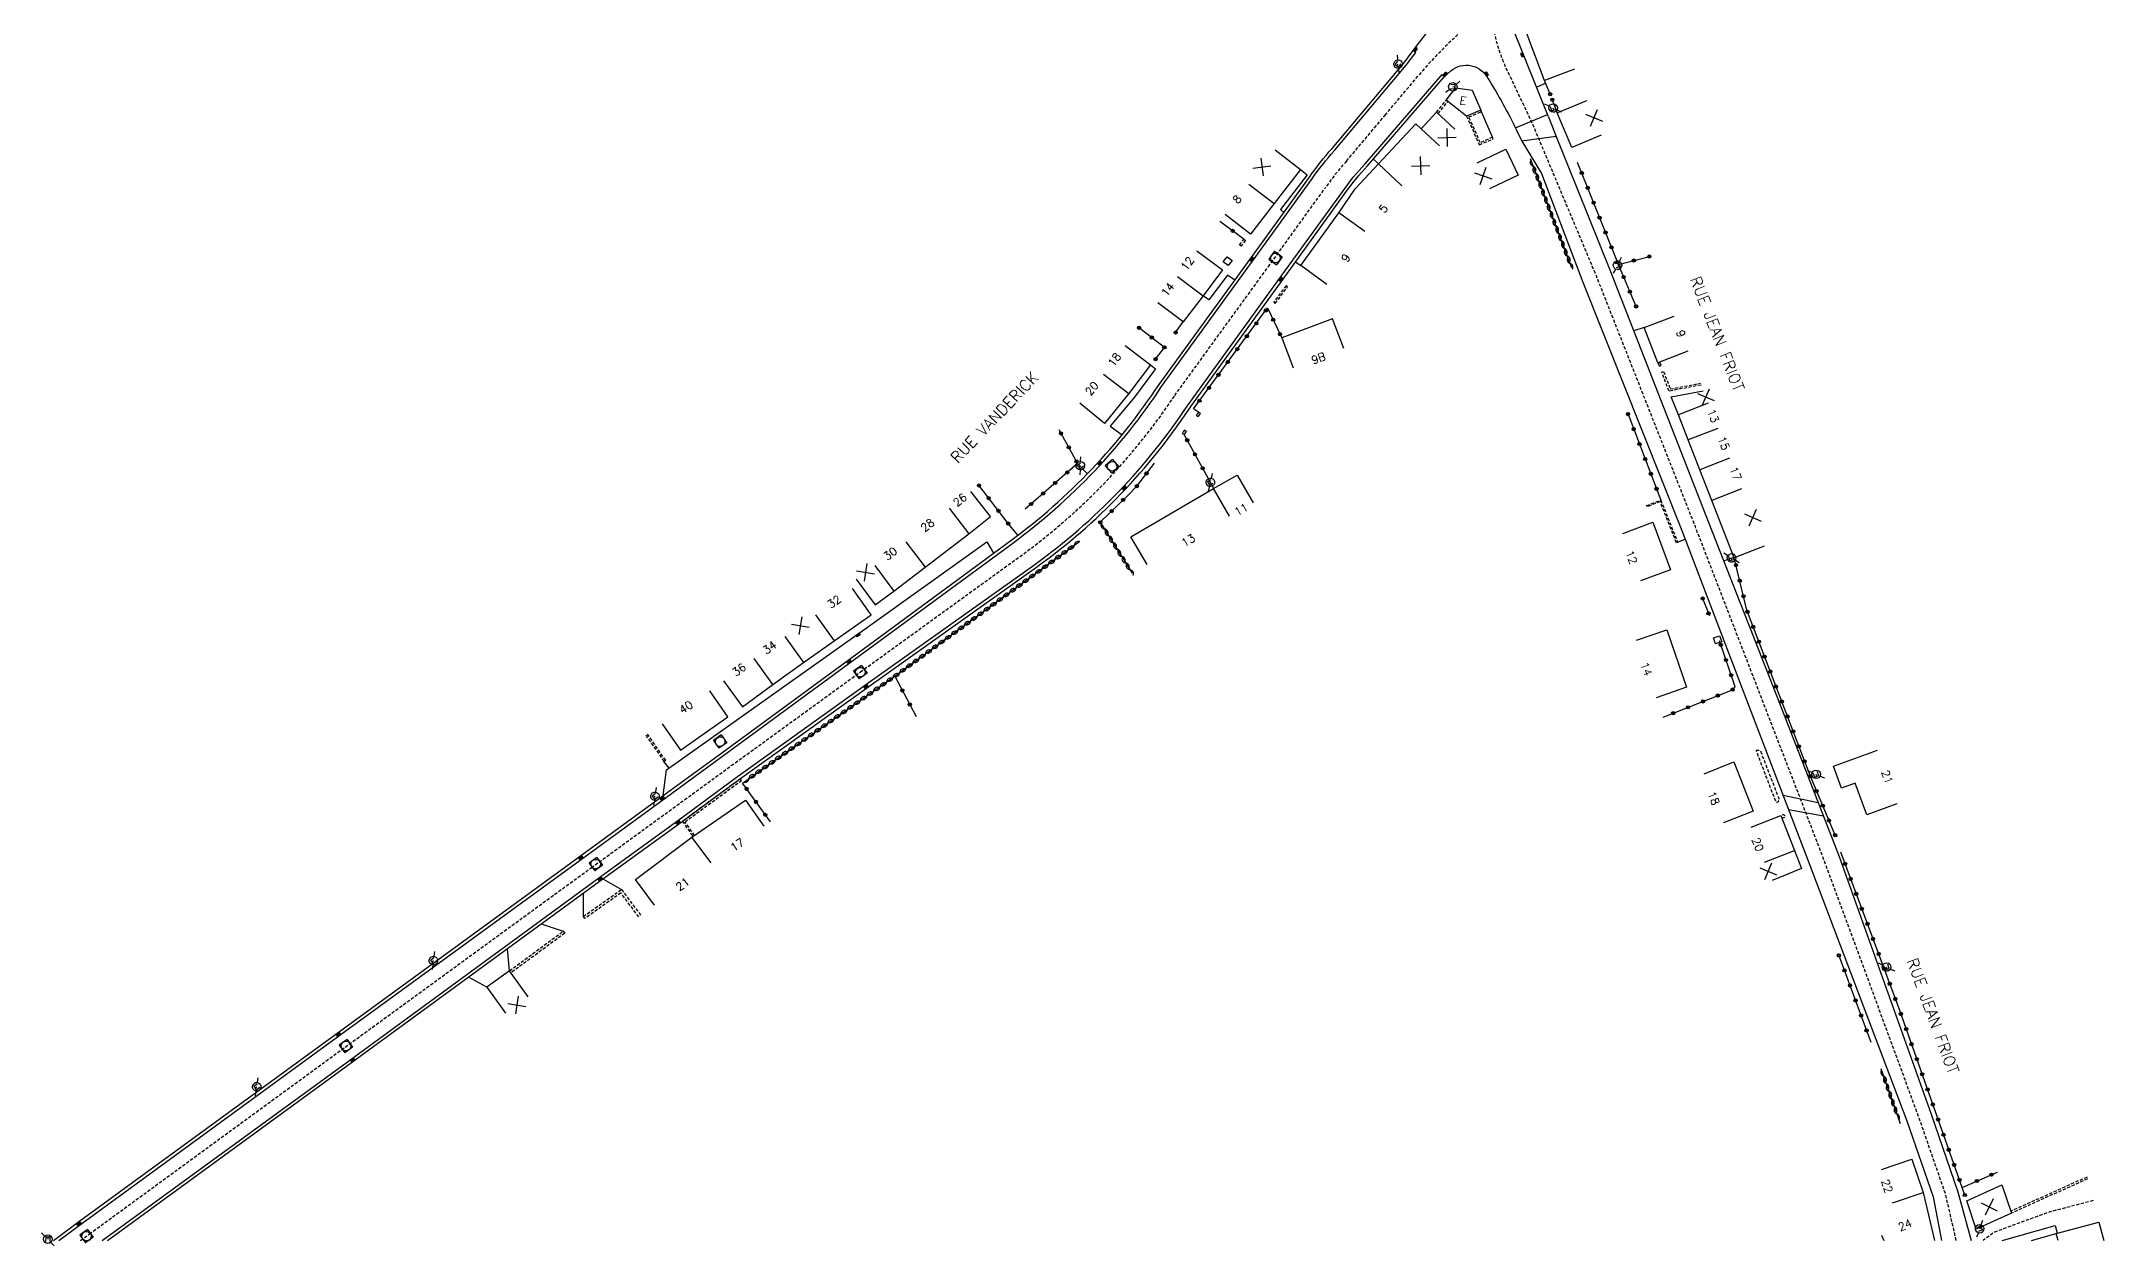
# Model space of a CAD drawing. Header units: millimetres. Extents: x 150000 to 151001, y 125999 to 127001.
# Drawn here: x 150221.5 to 150543.7, y 125999.2 to 126187.3 of the extents above; entities that cross this region are included whole.
import ezdxf
from ezdxf.enums import TextEntityAlignment as Align

# ---------------------------------------------------------------- set-up
doc = ezdxf.new("R2010")
doc.units = ezdxf.units.MM
doc.linetypes.add('DASHED', pattern=[0.75, 0.5, -0.25])
doc.layers.get('0').update_dxf_attribs({"linetype": 'CONTINUOUS'})
for name, color, linetype in [('W0001', 6, 'DASHED'), ('W0008', 7, 'CONTINUOUS'), ('W0100', 7, 'CONTINUOUS'), ('W0112', 1, 'DASHED'), ('W0310', 3, 'CONTINUOUS'), ('W0322', 7, 'CONTINUOUS'), ('W0334', 7, 'CONTINUOUS'), ('W0400', 7, 'CONTINUOUS'), ('W0420', 7, 'CONTINUOUS'), ('W0471', 7, 'CONTINUOUS'), ('W0984', 7, 'CONTINUOUS'), ('W0989', 7, 'CONTINUOUS'), ('W0991', 7, 'CONTINUOUS'), ('W1102', 7, 'CONTINUOUS')]:
    doc.layers.add(name, color=color, linetype=linetype)
doc.styles.get("Standard").update_dxf_attribs({"font": 'romans.shx', "width": 0.85})

# ---------------------------------------------------------------- blocks, each defined once
blk = doc.blocks.new('t991o')
at = {"color": 0, "linetype": 'Continuous'}
for p, q in [((-1, 1), (1, -1)), ((-1, -1), (1, 1))]:
    blk.add_line(p, q, dxfattribs=at)
blk = doc.blocks.new('t310o')
at = {"color": 0, "linetype": 'Continuous'}
for centre, start, end in [((-0.5, 0.38), 216.8699, 323.1304), ((0.5, -0.37), 36.8699, 143.1303)]:
    blk.add_arc(centre, 0.625, start, end, dxfattribs=at)
blk = doc.blocks.new('t322o')
at = {"color": 0, "linetype": 'Continuous'}
for radius in [0.25, 0.15]:
    blk.add_circle((0, 0), radius, dxfattribs=at)
blk = doc.blocks.new('T471')
for p, q in [((-0.333334, 0.333334), (-0.333334, -0.333334)), ((-0.333334, 0.333334), (0.333334, 0.333334)), ((-0.333334, 0), (0, 0)), ((0.500001, 0.500001), (1.000002, 1.000002)), ((-0.500001, -0.500001), (-1.000002, -1.000002)), ((-0.333334, -0.333334), (0.333334, -0.333334))]:
    blk.add_line(p, q)
blk.add_ellipse((0, 0), major_axis=(0.471405, 0.471405), ratio=1, start_param=5.4977871438, end_param=11.780972451)
blk = doc.blocks.new('T400')
for p, q in [((-0.15, 0.3), (0.15, 0.3)), ((-0.15, -0.25), (-0.15, 0.3)), ((-0.15, 0.15), (0.15, 0.15)), ((-0.15, 0), (0.15, 0)), ((0.15, 0.3), (0.15, -0.25)), ((-0.15, -0.15), (0.15, -0.15)), ((-0.15, -0.25), (-0.15, -0.3)), ((-0.15, -0.3), (0.15, -0.3)), ((0.15, -0.3), (0.15, -0.25))]:
    blk.add_line(p, q)
blk = doc.blocks.new('T420')
for p, q in [((0.75, 0.75), (-0.75, 0.75)), ((-0.75, 0.75), (-0.75, -0.75)), ((0.75, 0.75), (0.75, -0.75)), ((0.75, -0.75), (-0.75, -0.75))]:
    blk.add_line(p, q)
blk.add_ellipse((0, 0), major_axis=(-0.53, 0.53), ratio=1, start_param=3.926991, end_param=10.210176)
blk = doc.blocks.new('t112o')
at = {"color": 0, "linetype": 'Continuous'}
for p, q in [((-0.5, 0.5), (0.5, 0.5)), ((-0.5, -0.5), (-0.5, 0.5)), ((0.5, 0.5), (0.5, -0.5)), ((0.5, -0.5), (-0.5, -0.5))]:
    blk.add_line(p, q, dxfattribs=at)

msp = doc.modelspace()

# ---------------------------------------------------------------- linework, layer by layer
at = {"layer": 'W0001', "flags": 128}
msp.add_lwpolyline([(150454.4, 126174.5), (150450.54, 126182.64, -0.076915), (150448.14, 126190.67), (150447.83, 126196.13, 0.043157), (150447.26, 126200.07), (150439.04, 126222.13)], format="xyb", dxfattribs=at)
at = {"layer": 'W0001'}
msp.add_lwpolyline([(150227.65, 126000), (150229.04, 126001.01), (150268.98, 126030.18), (150307.42, 126058.21), (150319.57, 126067.05), (150329.3, 126074.15), (150349.45, 126088.78), (150374.96, 126107.24, 0.087647), (150398.56, 126131.96), (150413.16, 126152.06), (150422.03, 126164.33, -0.032963), (150425.38, 126168.57), (150431.4, 126175.72), (150436.66, 126181.98, -0.060371), (150448.03, 126192.59, -0.294539)], format="xyb", dxfattribs=at)
at = {"layer": 'W0001', "flags": 128}
for points in [[(150520.62, 126000), (150518.95, 126007.2), (150514.77, 126019.26), (150499.98, 126059.4), (150479.87, 126111.46), (150464.41, 126150.63), (150454.4, 126174.5)], [(150542.01, 126006.21), (150535.15, 126004.42), (150526.58, 126001.3), (150524.84, 126000)]]:
    msp.add_lwpolyline(points, dxfattribs=at)
at = {"layer": 'W0008'}
for points in [[(150224.26, 126000), (150227.86, 126002.62), (150267.8, 126031.8), (150306.24, 126059.82), (150318.39, 126068.66), (150328.12, 126075.77), (150348.41, 126090.65), (150373.25, 126108.91, 0.088865), (150396.51, 126133.38), (150411.13, 126153.53), (150419.98, 126165.77, -0.032537), (150423.49, 126170.21), (150434.71, 126183.54), (150436.22, 126185.53), (150435.8, 126185.86), (150442.91, 126195.16, 0.192438), (150443.94, 126200.82), (150440.04, 126211.15), (150440.4, 126211.26), (150436.67, 126221.26)], [(150456.91, 126175.5), (150451.28, 126189.57, -0.404663), (150453.59, 126193.63), (150458.37, 126194.4), (150458.32, 126194.81), (150466.99, 126196.35)], [(150231.01, 126000), (150269.7, 126028.17), (150308.38, 126056.46), (150321.1, 126065.7), (150330.28, 126072.43), (150350.49, 126086.91), (150376.68, 126105.57, 0.091203), (150400.64, 126130.51), (150415.74, 126151.36), (150424.74, 126163.79, -0.036339), (150428.3, 126168.16), (150440.34, 126182.1), (150440.7, 126181.76), (150441.69, 126182.69, -0.481556), (150447.51, 126181.43, -0.025721), (150451.89, 126173.5)]]:
    msp.add_lwpolyline(points, format="xyb", dxfattribs=at)
for points in [[(150451.89, 126173.5), (150452.78, 126171.7), (150455.82, 126166.65), (150462.3, 126149.67), (150477.76, 126110.89), (150488.25, 126083.34), (150497.66, 126058.86), (150512.91, 126018.68), (150517.02, 126006.8), (150518.33, 126000)], [(150456.91, 126175.5), (150458.12, 126172.43), (150466.52, 126151.6), (150481.98, 126112.04), (150492.54, 126085.08), (150502.31, 126059.94), (150516.62, 126019.85), (150520.88, 126007.59), (150522.93, 126000)]]:
    msp.add_lwpolyline(points, dxfattribs=at)
at = {"layer": 'W0100'}
for points in [[(150460.98, 126182.94), (150456.29, 126181.18), (150452.98, 126190.02), (150453.88, 126191.77), (150463.19, 126193.43), (150464.07, 126188.5)], [(150422.3, 126149.32), (150418.24, 126152.24), (150424.19, 126160.51), (150426.74, 126164.25), (150430.39, 126168.14), (150436.22, 126174.39), (150437.06, 126173.61), (150439.46, 126176.19), (150442.28, 126173.56)], [(150465.17, 126172.63), (150460.55, 126170.71), (150458.29, 126176.13), (150462.91, 126178.05)], [(150414.22, 126170.32), (150418.19, 126167.28), (150414.1, 126161.93), (150410.39, 126157.17), (150406.45, 126160.24)], [(150445.77, 126168.31), (150450.29, 126170.44), (150452.21, 126166.37), (150447.69, 126164.24)], [(150402.03, 126154.58), (150406.03, 126151.58), (150402.99, 126147.54), (150399.89, 126143.45), (150395.9, 126146.45)], [(150424.97, 126139.28), (150423.21, 126143.96), (150415.27, 126140.96), (150417.03, 126136.29)], [(150478.69, 126138.86), (150474.03, 126137.05), (150471.88, 126142.56), (150476.54, 126144.37)], [(150390.79, 126139.76), (150394.78, 126136.75), (150391.4, 126132.27), (150387.6, 126127.6), (150383.72, 126130.76)], [(150490.6, 126108.43), (150485.95, 126106.61), (150482.43, 126115.54), (150480.55, 126120.35), (150478.74, 126125.02), (150477.22, 126128.92), (150476.1, 126131.74), (150481.1, 126132.69)], [(150394.25, 126105.57), (150391.72, 126109.88), (150404.59, 126117.42), (150408.32, 126119.54), (150410.79, 126115.19)], [(150348.79, 126103.27), (150351.76, 126099.24), (150354.68, 126101.4), (150359.6, 126105.14), (150366.39, 126110.38), (150369.79, 126113.06), (150366.7, 126116.99)], [(150468.52, 126110.41), (150473.2, 126112.16), (150475.97, 126104.75), (150471.28, 126103)], [(150328.1, 126087.42), (150331.03, 126083.36), (150335.8, 126086.81), (150340.57, 126090.26), (150345.35, 126093.62), (150351.14, 126097.72), (150348.25, 126101.8)], [(150470.66, 126093.74), (150475.39, 126095.38), (150478.5, 126086.38), (150473.77, 126084.75)], [(150318.51, 126080.7), (150321.36, 126076.59), (150328.78, 126081.75), (150325.93, 126085.85)], [(150511.35, 126068.17), (150506.65, 126066.46), (150504.85, 126071.42), (150502.71, 126070.64), (150501.46, 126074.09), (150508.29, 126076.58)], [(150481.23, 126072.89), (150485.89, 126074.72), (150488.9, 126067.06), (150484.24, 126065.23)], [(150317.31, 126052.37), (150314.32, 126056.37), (150323.14, 126062.96), (150331.52, 126068.78), (150334.38, 126064.68)], [(150488.57, 126064.56), (150493.23, 126066.36), (150495.33, 126060.88), (150496.47, 126058.11), (150491.84, 126056.22)], [(150297.58, 126038.05), (150294.65, 126042.1), (150291.1, 126039.54), (150294.03, 126035.49)], [(150508.93, 126011.06), (150513.66, 126012.68), (150515.43, 126007.5), (150517.23, 126000)], [(150532.39, 126000), (150536.22, 126001.07), (150542.9, 126002.83), (150543.65, 126000)]]:
    msp.add_lwpolyline(points, dxfattribs=at)
for points in [[(150440.96, 126178.07), (150442.47, 126180.01), (150445.01, 126179.67), (150446.34, 126176.55), (150444.13, 126175.61)], [(150529.25, 126004.27), (150523.74, 126001.77), (150522.25, 126006.18), (150527.75, 126008.68)]]:
    msp.add_lwpolyline(points, close=True, dxfattribs=at)
at = {"layer": 'W0112'}
for points in [[(150439.46, 126176.19), (150440.96, 126178.07)], [(150439.68, 126175.98), (150441.2, 126177.89)], [(150444.13, 126175.61), (150446.13, 126171.1), (150448.3, 126172.06), (150448.18, 126172.31), (150446.27, 126171.46), (150444.5, 126175.46), (150446.45, 126176.29), (150446.34, 126176.55)], [(150474.03, 126137.05), (150474.26, 126136.53), (150474.53, 126136.65), (150474.31, 126137.16)], [(150480.75, 126133.59), (150475.76, 126132.64), (150474.62, 126135.59), (150474.9, 126135.7), (150475.95, 126132.98), (150480.69, 126133.88)], [(150480.92, 126100.48), (150481, 126100.25)], [(150315.94, 126078.91), (150318.78, 126074.81), (150319.05, 126074.98), (150316.2, 126079.09)], [(150323.55, 126063.24), (150322.07, 126065.38), (150330.88, 126071.83), (150330.7, 126072.07), (150321.66, 126065.45), (150323.3, 126063.07)], [(150314.84, 126050.52), (150312.05, 126054.26), (150306.42, 126050.27), (150306.42, 126050.27), (150306.42, 126050.27), (150306.19, 126050.59), (150312.14, 126054.81), (150315.16, 126050.76)], [(150294.65, 126042.1), (150303.04, 126048.3), (150303.28, 126047.98), (150294.88, 126041.78)], [(150541.04, 126009.89), (150529.15, 126004.56)], [(150541.12, 126009.6), (150529.25, 126004.27)]]:
    msp.add_lwpolyline(points, dxfattribs=at)
for points in [[(150409.61, 126156.19), (150408.92, 126155.3), (150408.68, 126155.48), (150409.37, 126156.37)], [(150415.94, 126149.11), (150414.01, 126146.52), (150414.25, 126146.34), (150416.18, 126148.93)], [(150402.27, 126129.36), (150401.92, 126128.9), (150401.92, 126128.9), (150402.23, 126128.66), (150402.59, 126129.12)], [(150400.4, 126126.31), (150400.09, 126126.55), (150399.72, 126126.1), (150400.03, 126125.85)], [(150476.92, 126108.96), (150474.36, 126115.38), (150472.35, 126114.58), (150472.28, 126114.77), (150474.47, 126115.63), (150477.1, 126109.03)]]:
    msp.add_lwpolyline(points, close=True, dxfattribs=at)
at = {"layer": 'W0112', "flags": 128}
msp.add_lwpolyline([(150489.38, 126076.5, -0.551724), (150490.12, 126076.2), (150492.84, 126069.18, -0.54858), (150492.5, 126068.37)], format="xyb", close=True, dxfattribs=at)
msp.add_lwpolyline([(150493.39, 126065.94), (150493.95, 126066.16, 0.330304), (150493.52, 126066.47), (150493.23, 126066.36)], format="xyb", dxfattribs=at)
at = {"layer": 'W0310'}
for points in [[(150454.06, 126168.95), (150460.53, 126151.96)], [(150386.92, 126112.16), (150391.89, 126104.19)], [(150331.03, 126071.42), (150354.82, 126088.1), (150383.74, 126109.19)], [(150508.84, 126026.83), (150511.85, 126018.26)]]:
    msp.add_lwpolyline(points, dxfattribs=at)
at = {"layer": 'W0322'}
for points in [[(150457.19, 126179.01), (150456.29, 126181.18)], [(150457.52, 126178.16), (150458.29, 126176.13)], [(150470.61, 126145.87), (150467.84, 126152.41), (150461.47, 126168.37)], [(150409.37, 126156.37), (150405.61, 126159.16)], [(150467.84, 126152.41), (150472.9, 126153.73)], [(150398.69, 126141.8), (150399.89, 126143.45)], [(150402.27, 126129.36), (150401.5, 126129.89), (150413.06, 126145.63), (150415.27, 126140.96)], [(150395.56, 126137.64), (150396.94, 126139.48), (150392.92, 126142.59)], [(150469.35, 126129.05), (150474.47, 126115.63)], [(150380.47, 126126.63), (150383.39, 126121.34), (150375.17, 126114.19)], [(150404.64, 126117.44), (150400.03, 126125.85)], [(150392.64, 126117.8), (150395.37, 126121.39)], [(150372.55, 126111.96), (150367.94, 126117.96)], [(150386.92, 126112.16), (150391.38, 126116.5)], [(150501.71, 126063.28), (150497.78, 126072.61), (150487.91, 126098.42), (150485.95, 126106.61)], [(150481, 126100.25), (150482.07, 126097.58)], [(150474.82, 126081.71), (150485.66, 126085.99), (150486.08, 126086.46), (150483.64, 126093.62)], [(150354.82, 126088.1), (150358.17, 126081.84)], [(150335.4, 126065.39), (150331.03, 126071.42)], [(150521.95, 126007.08), (150521.52, 126008.28), (150511.78, 126035.9), (150502.58, 126060.61)], [(150502.29, 126044.51), (150507.29, 126030.94)], [(150521.52, 126008.28), (150527.07, 126010.68)]]:
    msp.add_lwpolyline(points, dxfattribs=at)
at = {"layer": 'W0334'}
for points in [[(150223.41, 126000), (150227.57, 126003.03), (150267.51, 126032.2), (150305.95, 126060.23), (150318.1, 126069.07), (150327.82, 126076.17), (150348.12, 126091.06), (150372.95, 126109.31, 0.088895), (150396.1, 126133.67), (150410.73, 126153.82), (150419.58, 126166.06, -0.032456), (150423.12, 126170.54), (150434.32, 126183.86), (150435.8, 126185.86)], [(150231.86, 126000), (150270, 126027.77), (150308.68, 126056.06), (150321.4, 126065.29), (150330.58, 126072.03), (150350.78, 126086.51), (150376.97, 126105.16, 0.091175), (150401.05, 126130.22), (150416.14, 126151.06), (150425.14, 126163.5, -0.036437), (150428.67, 126167.82), (150440.7, 126181.76)]]:
    msp.add_lwpolyline(points, format="xyb", dxfattribs=at)
for points in [[(150455.18, 126180.19), (150456.47, 126180.76)], [(150448.19, 126172.31), (150446.45, 126176.29)], [(150451.77, 126173.75), (150456.77, 126175.83)], [(150458.12, 126172.43), (150452.78, 126171.7)], [(150418.19, 126167.28), (150419.25, 126166.42), (150415.08, 126160.99), (150415.6, 126160.56)], [(150429.58, 126168.87), (150430.38, 126168.13)], [(150407.94, 126149.98), (150406.8, 126150.78), (150403.86, 126146.91), (150402.98, 126147.52)], [(150417.44, 126152.86), (150418.24, 126152.24)], [(150471.88, 126142.56), (150470.25, 126142.04)], [(150394.78, 126136.75), (150395.54, 126136.12), (150392.26, 126131.72), (150388.47, 126127.17), (150390.34, 126125.83)], [(150383.39, 126121.34), (150384.91, 126119.73)], [(150391.38, 126116.5), (150392.64, 126117.8)], [(150374.07, 126110.15), (150372.55, 126111.96)], [(150318.68, 126069.49), (150319.19, 126073.49), (150350.19, 126095.5), (150369.21, 126109.09), (150370.24, 126107.32)], [(150477.1, 126109.03), (150478.29, 126109.5)], [(150484.29, 126106.14), (150485.9, 126106.73)], [(150319.58, 126073.76), (150318.78, 126074.81)], [(150499.04, 126068.34), (150493.58, 126069.49)], [(150499.86, 126066.24), (150494.44, 126067.23)], [(150309.23, 126056.46), (150312.14, 126054.81)], [(150306.19, 126050.59), (150306.22, 126054.26)], [(150299.6, 126049.42), (150303.04, 126048.3)], [(150294.27, 126045.52), (150294.62, 126042.08)], [(150291.1, 126039.54), (150288.26, 126041.13)], [(150527.79, 126000), (150536.08, 126002.34), (150536.38, 126001.11)]]:
    msp.add_lwpolyline(points, dxfattribs=at)
at = {"layer": 'W1102'}
for p, q in [((150434.03, 126164.72), (150430.39, 126168.14)), ((150410.13, 126164.97), (150414.1, 126161.93)), ((150428.25, 126157.59), (150424.19, 126160.51)), ((150398.99, 126150.54), (150402.99, 126147.54)), ((150387.41, 126135.29), (150391.4, 126132.27)), ((150481.87, 126130.74), (150477.22, 126128.92)), ((150483.4, 126126.83), (150478.74, 126125.02)), ((150485.21, 126122.17), (150480.55, 126120.35)), ((150363.33, 126114.34), (150366.39, 126110.38)), ((150407.12, 126113.1), (150404.59, 126117.42)), ((150487.09, 126117.37), (150482.43, 126115.54)), ((150356.58, 126109.12), (150359.6, 126105.14)), ((150351.71, 126105.42), (150354.68, 126101.4)), ((150342.47, 126097.71), (150345.35, 126093.62)), ((150337.64, 126094.31), (150340.57, 126090.26)), ((150326.13, 126058.95), (150323.14, 126062.96)), ((150490.67, 126059.09), (150495.33, 126060.88)), ((150510.68, 126005.88), (150515.43, 126007.5)), ((150508.96, 126000.81), (150509.32, 126000)), ((150536.52, 126000), (150536.22, 126001.07))]:
    msp.add_line(p, q, dxfattribs=at)
at = {"layer": 'W1102', "flags": 128}
for points in [[(150437.06, 126173.61), (150439.88, 126170.98)], [(150335.8, 126086.81), (150332.88, 126090.87)]]:
    msp.add_lwpolyline(points, dxfattribs=at)

# ---------------------------------------------------------------- block references
at = {"layer": 'W0112'}
for p, rotation in [((150406.82, 126152.94), 232.269394028157), ((150483.35, 126093.79), 108.801668976299)]:
    msp.add_blockref('t112o', p, dxfattribs=dict(at, rotation=rotation))
at = {"layer": 'W0310'}
for p, rotation in [((150454.51, 126167.78), 290.838161322845), ((150454.95, 126166.61), 290.838161322845), ((150455.4, 126165.45), 290.838161322845), ((150455.84, 126164.28), 290.838161322845), ((150456.28, 126163.11), 290.838161322845), ((150456.73, 126161.94), 290.838161322845), ((150457.17, 126160.77), 290.838161322845), ((150457.62, 126159.6), 290.838161322845), ((150458.06, 126158.44), 290.838161322845), ((150458.51, 126157.27), 290.838161322845), ((150458.95, 126156.1), 290.838161322845), ((150459.4, 126154.93), 290.838161322845), ((150459.84, 126153.76), 290.838161322845), ((150460.29, 126152.6), 290.838161322845), ((150387.58, 126111.1), 301.924865821871), ((150381.85, 126107.81), 36.1019862635052), ((150382.86, 126108.55), 36.1019862635052), ((150388.24, 126110.04), 301.924865821871), ((150388.9, 126108.98), 301.924865821871), ((150389.56, 126107.92), 301.924865821871), ((150376.8, 126104.13), 36.1019862635052), ((150377.81, 126104.86), 36.1019862635052), ((150378.82, 126105.6), 36.1019862635052), ((150379.83, 126106.34), 36.1019862635052), ((150380.84, 126107.07), 36.1019862635052), ((150390.22, 126106.86), 301.924865821871), ((150390.88, 126105.8), 301.924865821871), ((150391.55, 126104.74), 301.924865821871), ((150372.76, 126101.18), 36.1019862635052), ((150373.77, 126101.92), 36.1019862635052), ((150374.78, 126102.65), 36.1019862635052), ((150375.79, 126103.39), 36.1019862635052), ((150367.71, 126097.5), 36.1019862635052), ((150368.72, 126098.24), 36.1019862635052), ((150369.73, 126098.97), 36.1019862635052), ((150370.74, 126099.71), 36.1019862635052), ((150371.75, 126100.45), 36.1019862635052), ((150363.67, 126094.55), 36.1019862635052), ((150364.68, 126095.29), 36.1019862635052), ((150365.69, 126096.03), 36.1019862635052), ((150366.7, 126096.76), 36.1019862635052), ((150359.63, 126091.61), 36.1019862635052), ((150360.64, 126092.34), 36.1019862635052), ((150361.65, 126093.08), 36.1019862635052), ((150362.66, 126093.82), 36.1019862635052), ((150354.57, 126087.93), 35.0327624613323), ((150355.59, 126088.66), 36.1019862635052), ((150356.6, 126089.4), 36.1019862635052), ((150357.61, 126090.13), 36.1019862635052), ((150358.62, 126090.87), 36.1019862635052), ((150350.48, 126085.06), 35.0327624613323), ((150351.5, 126085.78), 35.0327624613323), ((150352.53, 126086.49), 35.0327624613323), ((150353.55, 126087.21), 35.0327624613323), ((150345.36, 126081.47), 35.0327624613323), ((150346.38, 126082.19), 35.0327624613323), ((150347.41, 126082.91), 35.0327624613323), ((150348.43, 126083.62), 35.0327624613323), ((150349.46, 126084.34), 35.0327624613323), ((150341.27, 126078.6), 35.0327624613323), ((150342.29, 126079.32), 35.0327624613323), ((150343.31, 126080.04), 35.0327624613323), ((150344.34, 126080.75), 35.0327624613323), ((150336.15, 126075.01), 35.0327624613323), ((150337.17, 126075.73), 35.0327624613323), ((150338.2, 126076.45), 35.0327624613323), ((150339.22, 126077.17), 35.0327624613323), ((150340.24, 126077.88), 35.0327624613323), ((150332.06, 126072.14), 35.0327624613323), ((150333.08, 126072.86), 35.0327624613323), ((150334.1, 126073.58), 35.0327624613323), ((150335.13, 126074.3), 35.0327624613323), ((150509.26, 126025.65), 289.36018498959), ((150509.67, 126024.47), 289.36018498959), ((150510.09, 126023.29), 289.36018498959), ((150510.5, 126022.11), 289.36018498959), ((150510.92, 126020.93), 289.36018498959), ((150511.33, 126019.75), 289.36018498959)]:
    msp.add_blockref('t310o', p, dxfattribs=dict(at, rotation=rotation))
at = {"layer": 'W0322'}
for p, rotation in [((150457.19, 126179.01), 112.477334222784), ((150457.52, 126178.16), 290.949011259158), ((150462.13, 126166.71), 111.741179870993), ((150463.06, 126164.39), 111.741179870993), ((150463.98, 126162.07), 111.741179870993), ((150464.91, 126159.74), 111.741179870993), ((150407.6, 126157.68), 143.397254606746), ((150465.84, 126157.42), 111.741179870993), ((150466.76, 126155.1), 111.741179870993), ((150467.69, 126152.78), 111.741179870993), ((150470.25, 126153.04), 14.69836812999459), ((150472.67, 126153.67), 14.69836812999459), ((150468.66, 126150.47), 113.001818737899), ((150469.63, 126148.17), 113.001818737899), ((150411.3, 126143.24), 53.6981900701832), ((150412.78, 126145.25), 53.6981900701832), ((150413.93, 126143.8), 295.27409718238), ((150470.61, 126145.87), 113.001818737899), ((150392.99, 126142.54), 142.284733882507), ((150394.97, 126141.01), 142.284733882507), ((150398.69, 126141.8), 53.9961314746773), ((150409.82, 126141.22), 53.6981900701832), ((150415, 126141.54), 295.27409718238), ((150395.56, 126137.64), 53.11016558660771), ((150396.94, 126139.48), 142.284733882507), ((150406.86, 126137.19), 53.6981900701832), ((150408.34, 126139.21), 53.6981900701832), ((150405.38, 126135.18), 53.6981900701832), ((150402.42, 126131.15), 53.6981900701832), ((150403.9, 126133.16), 53.6981900701832), ((150469.35, 126129.05), 290.890628402068), ((150380.79, 126126.04), 298.865697317818), ((150382, 126123.86), 298.865697317818), ((150400.51, 126124.97), 118.733868515965), ((150470.24, 126126.71), 290.890628402068), ((150471.13, 126124.38), 290.890628402068), ((150383.21, 126121.67), 298.865697317818), ((150401.71, 126122.78), 118.733868515965), ((150402.92, 126120.59), 118.733868515965), ((150472.03, 126122.04), 290.890628402068), ((150367.98, 126117.9), 127.593531181558), ((150379.89, 126118.3), 221.038195645701), ((150381.78, 126119.94), 221.038195645701), ((150392.64, 126117.8), 52.83578644774771), ((150394.15, 126119.79), 52.83578644774771), ((150472.92, 126119.71), 290.890628402068), ((150473.81, 126117.37), 290.890628402068), ((150369.5, 126115.92), 127.593531181558), ((150376.12, 126115.02), 221.038195645701), ((150378.01, 126116.66), 221.038195645701), ((150390.5, 126115.65), 44.20610188929929), ((150371.03, 126113.94), 127.593531181558), ((150372.55, 126111.96), 127.593531181558), ((150386.92, 126112.16), 44.20610188929929), ((150388.71, 126113.91), 44.20610188929929), ((150486.22, 126105.46), 103.493192888037), ((150486.8, 126103.03), 103.493192888037), ((150481, 126100.25), 291.785181208899), ((150481.93, 126097.93), 291.785181208899), ((150487.39, 126100.6), 103.493192888037), ((150488, 126098.18), 110.931275805501), ((150488.9, 126095.84), 110.931275805501), ((150483.84, 126093.02), 108.801668976299), ((150489.79, 126093.51), 110.931275805501), ((150484.65, 126090.65), 108.801668976299), ((150485.46, 126088.28), 108.801668976299), ((150490.68, 126091.17), 110.931275805501), ((150491.57, 126088.84), 110.931275805501), ((150356, 126085.9), 298.102647691829), ((150483.39, 126085.09), 21.51500307817489), ((150485.7, 126086.03), 48.3013707707931), ((150492.47, 126086.5), 110.931275805501), ((150357.18, 126083.69), 298.102647691829), ((150476.41, 126082.34), 21.51500307817489), ((150478.74, 126083.26), 21.51500307817489), ((150481.06, 126084.18), 21.51500307817489), ((150493.36, 126084.17), 110.931275805501), ((150494.25, 126081.83), 110.931275805501), ((150495.15, 126079.5), 110.931275805501), ((150496.04, 126077.16), 110.931275805501), ((150496.93, 126074.83), 110.931275805501), ((150497.83, 126072.49), 112.808984950543), ((150331.69, 126070.52), 125.894012346982), ((150498.8, 126070.19), 112.808984950543), ((150333.15, 126068.49), 125.894012346982), ((150334.62, 126066.47), 125.894012346982), ((150499.77, 126067.89), 112.808984950543), ((150500.74, 126065.58), 112.808984950543), ((150501.71, 126063.28), 112.808984950543), ((150503.25, 126058.8), 110.435252474761), ((150504.12, 126056.46), 110.435252474761), ((150504.99, 126054.12), 110.435252474761), ((150505.87, 126051.77), 110.435252474761), ((150506.74, 126049.43), 110.435252474761), ((150507.61, 126047.09), 110.435252474761), ((150502.29, 126044.51), 290.220339844405), ((150508.49, 126044.75), 110.435252474761), ((150503.16, 126042.17), 290.220339844405), ((150509.36, 126042.4), 110.435252474761), ((150510.23, 126040.06), 110.435252474761), ((150504.02, 126039.82), 290.220339844405), ((150504.89, 126037.48), 290.220339844405), ((150511.1, 126037.72), 110.435252474761), ((150505.75, 126035.13), 290.220339844405), ((150511.97, 126035.37), 109.4291848447239), ((150506.61, 126032.79), 290.220339844405), ((150512.8, 126033.01), 109.4291848447239), ((150513.63, 126030.66), 109.4291848447239), ((150514.46, 126028.3), 109.4291848447239), ((150515.29, 126025.94), 109.4291848447239), ((150516.13, 126023.58), 109.4291848447239), ((150516.96, 126021.23), 109.4291848447239), ((150517.79, 126018.87), 109.4291848447239), ((150518.62, 126016.51), 109.4291848447239), ((150519.45, 126014.15), 109.4291848447239), ((150520.28, 126011.79), 109.4291848447239), ((150521.12, 126009.44), 109.4291848447239), ((150523.82, 126009.27), 23.4450139890431), ((150526.11, 126010.27), 23.4450139890431), ((150521.95, 126007.08), 109.351625921265)]:
    msp.add_blockref('t322o', p, dxfattribs=dict(at, rotation=rotation))
at = {"layer": 'W0400'}
for p, rotation in [((150436.13, 126186), 142.7085876246354), ((150452.85, 126185.13), 200.212670398255), ((150440.78, 126182.12), 139.186199905899), ((150447.22, 126182.17), 35.2922055167391), ((150410.59, 126153.21), 144.0995964485797), ((150415.13, 126150.08), 144.0995964485797), ((150386.85, 126121.4), 131.6415036535531), ((150390.72, 126117.5), 131.6415036535531), ((150349.11, 126094.57), 125.3749878140022), ((150347.67, 126090.43), 125.3749878140022), ((150350.34, 126086.5), 125.3749878140022), ((150318.54, 126069.05), 125.9765075642798), ((150320.96, 126065.31), 125.9765075642798), ((150305.81, 126059.77), 126.1011731585038), ((150308.84, 126056.45), 126.1011731585038), ((150267.95, 126032.18), 126.1403794907914), ((150270.11, 126028.22), 126.1403794907914), ((150227.41, 126002.62), 126.0486316064574)]:
    msp.add_blockref('T400', p, dxfattribs=dict(at, rotation=rotation))
at = {"layer": 'W0420'}
for p, rotation in [((150414.28, 126153.44), 54.0249207569306), ((150388.77, 126120.9), 41.9550002710778), ((150349.45, 126088.74), 36.257471983897), ((150327.55, 126077.9), 34.7920103562001), ((150308.12, 126058.77), 36.17731005774199), ((150269.11, 126030.35), 36.0601873880327), ((150228.59, 126000.66), 36.0799426922326)]:
    msp.add_blockref('T420', p, dxfattribs=dict(at, rotation=rotation))
at = {"layer": 'W0471'}
for p, rotation in [((150433.45, 126183.72), 49.66150935224019), ((150441.99, 126180.16), 173.8259188477687), ((150457.66, 126176.86), 110.212670398255), ((150467.7, 126152.3), 197.521388223051), ((150383.81, 126120.99), 41.9550002710778), ((150404.12, 126118.39), 30.3420361334554), ((150485.51, 126106.6), 103.493192888037), ((150498.72, 126072.79), 112.808984950543), ((150317.39, 126069.36), 36.0289435680446), ((150282.77, 126043.7), 36.0601873880327), ((150509.73, 126042.69), 109.4291848447239), ((150255.17, 126023.99), 36.0799426922326), ((150524.27, 126001.81), 204.459325249947), ((150222.54, 126000.18), 268.946961919661)]:
    msp.add_blockref('T471', p, dxfattribs=dict(at, rotation=rotation))
at = {"layer": 'W0991'}
for p, rotation in [((150464.04, 126175.34), 22.59158855393586), ((150441.08, 126172.27), 316.9899565052941), ((150436.96, 126167.85), 316.9897629086328), ((150412.17, 126167.65), 322.5695000500187), ((150446.73, 126166.27), 25.3142205513805), ((150481.49, 126131.72), 21.63689417379318), ((150488.84, 126112.9), 21.44406951757153), ((150350.24, 126104.34), 306.4531292568421), ((150340.07, 126096.02), 305.1085649907687), ((150491.25, 126057.65), 22.19026442477582), ((150295.8, 126036.77), 305.829513670362), ((150525.75, 126005.23), 288.7629811945031)]:
    msp.add_blockref('t991o', p, dxfattribs=dict(at, rotation=rotation))

# ---------------------------------------------------------------- texts
at = {"layer": 'W0984'}
msp.add_text('E', height=1.25, rotation=352.3751, dxfattribs=at).set_placement((150443.58, 126178.01), align=Align.MIDDLE)
at = {"layer": 'W0989'}
for s, rotation, p in [('RUE JEAN FRIOT', 291.3643, (150483.28, 126141.6)), ('RUE VANDERICK', 46.3293, (150370.42, 126128.55)), ('RUE JEAN FRIOT', 290.2192, (150516.97, 126035.06))]:
    msp.add_text(s, height=1.75, rotation=rotation, dxfattribs=at).set_placement(p, align=Align.MIDDLE)
at = {"layer": 'W0991'}
for s, rotation, p in [('8', 52.1362, (150408.29, 126162.6)), ('5', 50.947, (150431.14, 126161.15)), ('12', 53.0796, (150400.52, 126152.57)), ('9', 54.253, (150425.27, 126153.45)), ('14', 52.8299, (150397.46, 126148.51)), ('9', 291.281, (150477.62, 126141.62)), ('18', 52.9629, (150389.13, 126137.56)), ('9B', 20.654, (150421, 126137.78)), ('20', 50.806, (150385.6, 126133.06)), ('13', 291.3036, (150482.64, 126128.78)), ('15', 291.242, (150484.3, 126124.5)), ('17', 291.382, (150486.15, 126119.77)), ('26', 38.1508, (150365.01, 126115.66)), ('11', 29.6237, (150408.94, 126114.14)), ('28', 37.7016, (150359.94, 126111.72)), ('30', 37.1952, (150354.12, 126107.26)), ('13', 30.342, (150400.67, 126109.33)), ('12', 290.4632, (150469.9, 126106.7)), ('32', 35.2891, (150345.36, 126099.76)), ('34', 35.8831, (150335.27, 126092.6)), ('36', 35.8831, (150330.49, 126089.14)), ('14', 289.0612, (150472.22, 126089.25)), ('40', 34.792, (150322.22, 126083.28)), ('21', 290.0022, (150509.82, 126072.38)), ('18', 291.4645, (150482.74, 126069.06)), ('17', 34.808, (150330.22, 126061.79)), ('20', 290.9861, (150489.62, 126061.83)), ('21', 36.7392, (150321.69, 126055.63)), ('22', 288.6243, (150509.81, 126008.47)), ('24', 23.4913, (150512.62, 126002.4))]:
    msp.add_text(s, height=1.25, rotation=rotation, dxfattribs=at).set_placement(p, align=Align.MIDDLE)

doc.saveas('drawing.dxf')
